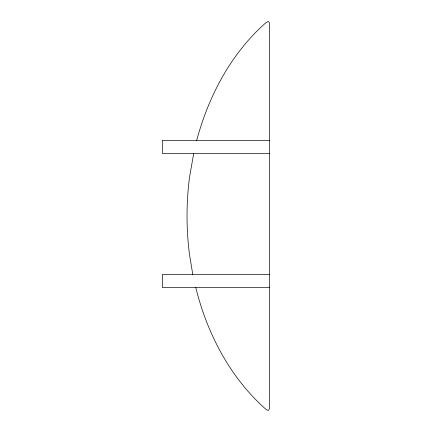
<?xml version="1.0" encoding="UTF-8"?>
<svg xmlns="http://www.w3.org/2000/svg" width="432" height="432" viewBox="0 0 432 432"><rect width="100%" height="100%" fill="white"/><g stroke="black" fill="none" stroke-linecap="round" stroke-linejoin="round"><path stroke-width="0.65" d="M193.72 153.414L189.518 177.239A302.778 302.778 0 0 0 189.524 254.761L192.78 274.509M196.636 140.778L196.922 139.547C208.931 95.332 231.444 52.909 266.204 22.442L267.926 21.6L268.639 21.816L269.185 22.448L269.649 24.759L269.649 407.241L269.53 408.548L268.639 410.184L267.926 410.4L266.204 409.558C230.256 377.93 207.122 333.634 195.782 287.528M269.649 140.395L162.351 140.395L162.351 153.414L269.649 153.414M269.649 274.509L162.351 274.509L162.351 287.528L269.649 287.528"/></g></svg>
